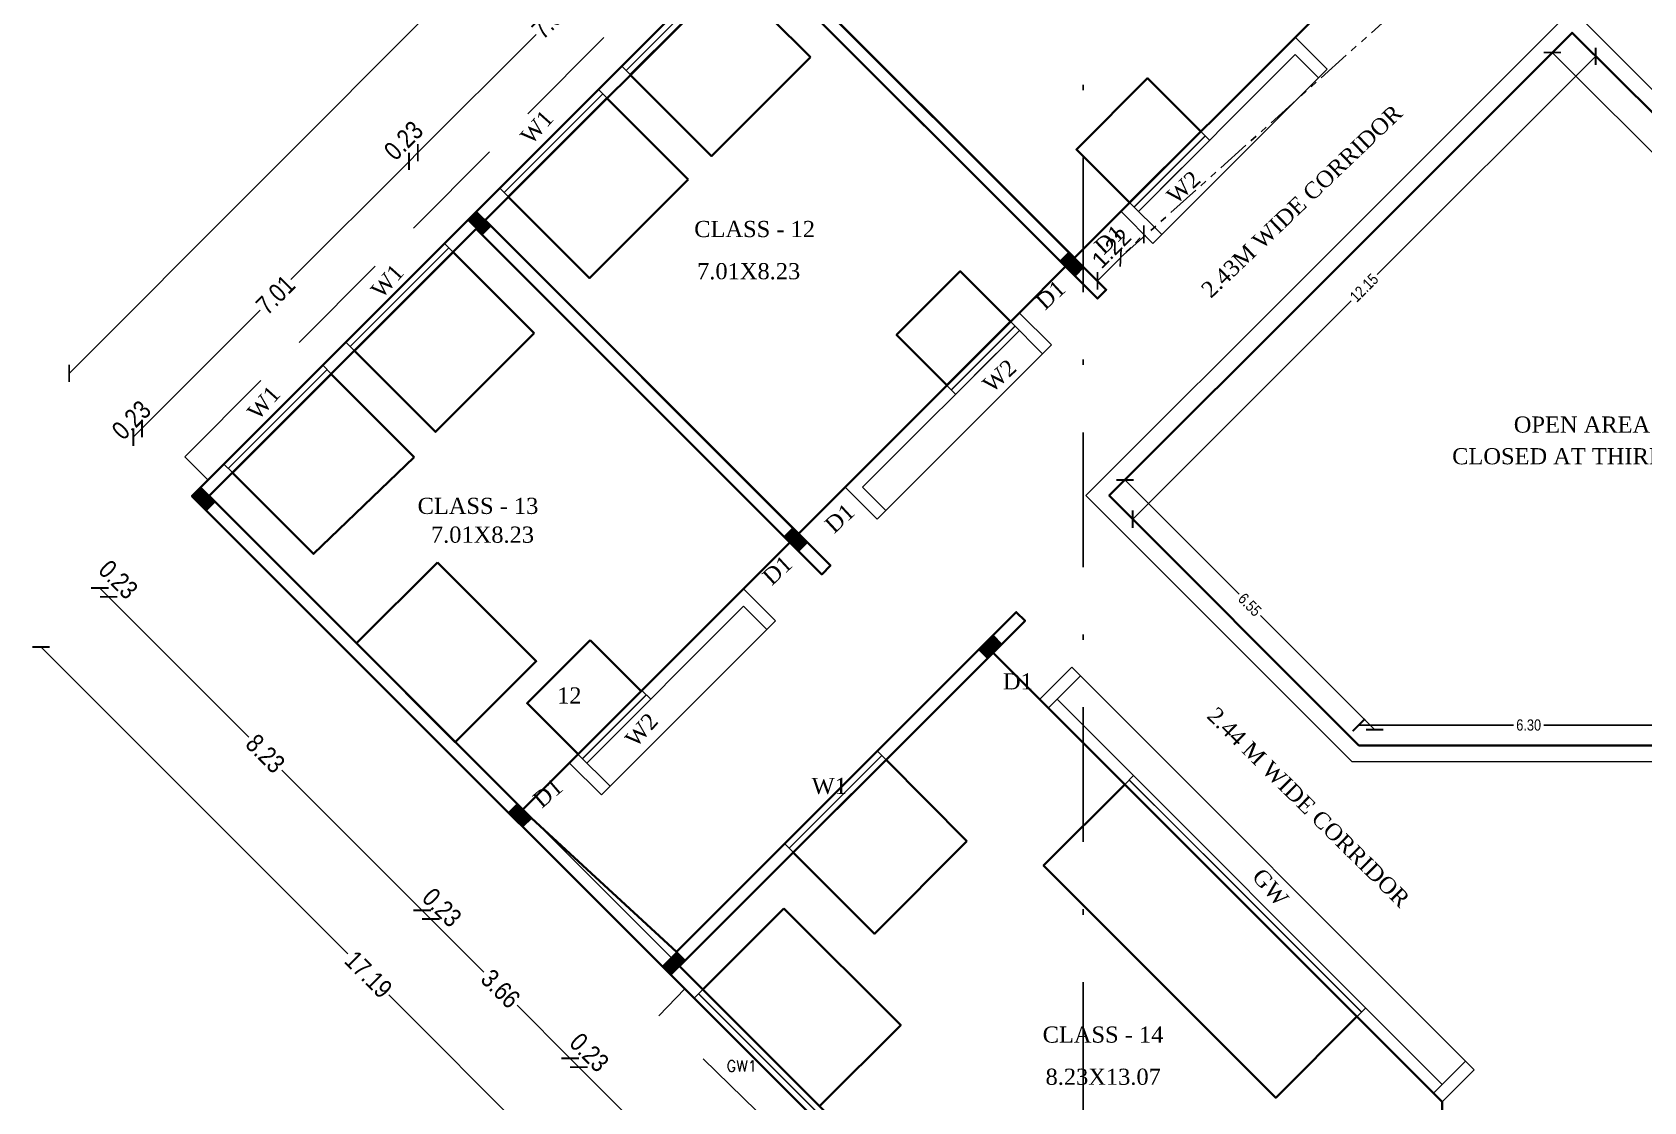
# Model space of a CAD drawing. Header units: metres. Extents: x 43 to 977, y 102 to 459.
# Drawn here: x 766.71 to 796.61, y 223.81 to 243.66 of the extents above; entities that cross this region are included whole.
import ezdxf

# ---------------------------------------------------------------- set-up
doc = ezdxf.new("R2010")
doc.units = ezdxf.units.M
doc.header["$MEASUREMENT"] = 0
doc.header["$PDMODE"] = 3
for name, pattern in [('DASHDOT', [1, 0.5, -0.25, 0, -0.25]), ('HIDDEN', [0.375, 0.25, -0.125]), ('PHANTOM2', [1.25, 0.625, -0.125, 0.125, -0.125, 0.125, -0.125])]:
    doc.linetypes.add(name, pattern=pattern)
doc.layers.get('0').update_dxf_attribs({"lineweight": 0})
doc.layers.get('Defpoints').update_dxf_attribs({"lineweight": 0})
for name, color, linetype, lineweight in [('BLK_1_FLR_3_ EXIT_WIDTH_ DOOR', 7, 'Continuous', 35), ('BLK_1_FLR_3_BLT_UP_AREA', 4, 'Continuous', 35), ('BLK_1_FLR_3_CARPET_AREA', 10, 'Continuous', 35), ('BLK_1_FLR_3_REGULAR_ROOM_10', 4, 'Continuous', 35), ('BLK_1_FLR_3_REGULAR_ROOM_11', 10, 'Continuous', 35), ('BLK_1_FLR_3_REGULAR_ROOM_12', 4, 'Continuous', 35), ('BLK_1_FLR_3_REGULAR_ROOM_13', 4, 'Continuous', 35), ('BLK_1_FLR_3_ROOM_10_LIGHT_VENTILATION_3', 4, 'Continuous', 35), ('BLK_1_FLR_3_ROOM_11_LIGHT_VENTILATION_1', 7, 'Continuous', 35), ('BLK_1_FLR_3_ROOM_11_LIGHT_VENTILATION_2', 7, 'Continuous', 35), ('BLK_1_FLR_3_ROOM_11_LIGHT_VENTILATION_3', 7, 'Continuous', 35), ('BLK_1_FLR_3_ROOM_12_LIGHT_VENTILATION_1', 7, 'Continuous', 35), ('BLK_1_FLR_3_ROOM_12_LIGHT_VENTILATION_2', 7, 'Continuous', 35), ('BLK_1_FLR_3_ROOM_12_LIGHT_VENTILATION_3', 7, 'Continuous', 35), ('BLK_1_FLR_3_ROOM_13_LIGHT_VENTILATION_1', 7, 'Continuous', 35), ('BLK_1_FLR_3_ROOM_13_LIGHT_VENTILATION_2', 7, 'Continuous', 35), ('BLK_1_FLR_3_ROOM_13_LIGHT_VENTILATION_3', 7, 'Continuous', 35), ('Column', 1, 'Continuous', 0), ('DIST_EXIT', 7, 'Continuous', 35), ('fence', 15, 'Continuous', 0), ('hatch', 7, 'Continuous', 0), ('Layer3', 5, 'Continuous', 0), ('TEXT', 130, 'Continuous', 0), ('WALL', 7, 'Continuous', 0), ('WIN', 13, 'Continuous', 0)]:
    doc.layers.add(name, color=color, linetype=linetype, lineweight=lineweight)
doc.styles.add('ARIAL', font='arial.ttf')
doc.styles.get("Standard").update_dxf_attribs({"font": 'romans.shx'})
doc.styles.add('style2', font='romantic.ttf')
doc.styles.add('visa', font='swissc.ttf')
doc.dimstyles.new('o3', dxfattribs={"dimscale": 0.23, "dimtxt": 0.9, "dimasz": 1, "dimexe": 5, "dimexo": 9, "dimgap": 0.23, "dimtad": 0, "dimzin": 3, "dimdsep": 46, "dimtxsty": 'visa', "dimblk": 'ARCHTICK', "dimcen": 0.09, "dimse1": 1, "dimse2": 1, "dimclrd": 7, "dimclre": 256, "dimclrt": 7, "dimadec": 0, "dimazin": 0, "dimtfac": 0.23, "dimtofl": 0, "dimtmove": 2, "dimatfit": 1, "dimldrblk": 'ARCHTICK', "dimfxl": 0, "dimtolj": 1, "dimtzin": 0, "dimarcsym": 0})
doc.dimstyles.new('OPEN SPACE', dxfattribs={"dimtxt": 0.3, "dimasz": 0.23, "dimexe": 0.1875, "dimexo": 0.0625, "dimgap": 0.09, "dimtad": 3, "dimzin": 0, "dimdsep": 46, "dimtxsty": 'ARIAL', "dimblk": 'OBLIQUE', "dimcen": 0.09, "dimse1": 1, "dimse2": 1, "dimclrd": 6, "dimclre": 6, "dimclrt": 7, "dimadec": 0, "dimazin": 0, "dimtfac": 0.5, "dimtix": 1, "dimtmove": 0, "dimatfit": 3, "dimfxl": 0, "dimtolj": 1, "dimtzin": 0, "dimarcsym": 0})
pattern_1 = [(45, (-4594.79417, 1799.7350705), (-0.0022447263868, 0.0022447263868), [])]
pattern_2 = [(135, (-786.1196104, -5138.3006585), (-0.0022447263868, -0.0022447263868), [])]

# ---------------------------------------------------------------- blocks, each defined once
blk = doc.blocks.new('_ArchTick')
at = {"color": 0, "const_width": 0.15}
blk.add_lwpolyline([(-0.5, -0.5), (0.5, 0.5)], dxfattribs=at)
blk = doc.blocks.new('*D245')
at = {"layer": 'Defpoints', "color": 0, "lineweight": 30}
for p in [(781.446, 243.753), (773.861, 241.425), (776.781, 238.504)]:
    blk.add_point(p, dxfattribs=at)
at = {"layer": 'WALL', "color": 7, "lineweight": -2}
for p, q in [((778.817, 246.381), (776.622, 244.186)), ((773.861, 241.425), (776.055, 243.619))]:
    blk.add_line(p, q, dxfattribs=at)
at = {"layer": 'WALL', "color": 7, "lineweight": -2, "xscale": 0.23, "yscale": 0.23, "zscale": 0.23}
for p, rotation in [((778.817, 246.381), 44.99999999388329), ((773.861, 241.425), 224.9999999938833)]:
    blk.add_blockref('_ArchTick', p, dxfattribs=dict(at, rotation=rotation))
at = {"layer": 'WALL', "color": 7, "insert": (776.339, 243.903), "char_height": 0.345, "attachment_point": 5, "rotation": 45, "style": 'visa'}
blk.add_mtext('\\A1;7.01', dxfattribs=at)
blk = doc.blocks.new('*D246')
at = {"layer": 'Defpoints', "color": 0, "lineweight": 30}
for p in [(773.699, 241.263), (776.781, 238.504), (776.62, 238.343)]:
    blk.add_point(p, dxfattribs=at)
at = {"layer": 'WALL', "color": 7, "lineweight": -2}
blk.add_line((773.861, 241.425), (773.699, 241.263), dxfattribs=at)
at = {"layer": 'WALL', "color": 7, "lineweight": -2, "xscale": 0.23, "yscale": 0.23, "zscale": 0.23}
for p, rotation in [((773.699, 241.263), 224.9999999938833), ((773.861, 241.425), 44.99999999388329)]:
    blk.add_blockref('_ArchTick', p, dxfattribs=dict(at, rotation=rotation))
at = {"layer": 'WALL', "color": 7, "insert": (773.597, 241.649), "char_height": 0.345, "attachment_point": 5, "rotation": 45, "style": 'visa'}
blk.add_mtext('\\A1;0.23', dxfattribs=at)
blk = doc.blocks.new('*D247')
at = {"layer": 'Defpoints', "color": 0, "lineweight": 30}
for p in [(776.62, 238.343), (768.743, 236.307), (771.809, 233.24)]:
    blk.add_point(p, dxfattribs=at)
at = {"layer": 'WALL', "color": 7, "lineweight": -2}
for p, q in [((773.699, 241.263), (771.504, 239.069)), ((768.743, 236.307), (770.937, 238.502))]:
    blk.add_line(p, q, dxfattribs=at)
at = {"layer": 'WALL', "color": 7, "lineweight": -2, "xscale": 0.23, "yscale": 0.23, "zscale": 0.23}
for p, rotation in [((773.699, 241.263), 44.99999999388329), ((768.743, 236.307), 224.9999999938833)]:
    blk.add_blockref('_ArchTick', p, dxfattribs=dict(at, rotation=rotation))
at = {"layer": 'WALL', "color": 7, "insert": (771.221, 238.785), "char_height": 0.345, "attachment_point": 5, "rotation": 45, "style": 'visa'}
blk.add_mtext('\\A1;7.01', dxfattribs=at)
blk = doc.blocks.new('*D248')
at = {"layer": 'Defpoints', "color": 0, "lineweight": 30}
for p in [(768.581, 236.145), (771.572, 233.155), (771.809, 233.24)]:
    blk.add_point(p, dxfattribs=at)
at = {"layer": 'WALL', "color": 7, "lineweight": -2}
blk.add_line((768.743, 236.307), (768.581, 236.145), dxfattribs=at)
at = {"layer": 'WALL', "color": 7, "lineweight": -2, "xscale": 0.23, "yscale": 0.23, "zscale": 0.23}
for p, rotation in [((768.581, 236.145), 224.9999999938833), ((768.743, 236.307), 44.99999999388329)]:
    blk.add_blockref('_ArchTick', p, dxfattribs=dict(at, rotation=rotation))
at = {"layer": 'WALL', "color": 7, "insert": (768.546, 236.462), "char_height": 0.345, "attachment_point": 5, "rotation": 45, "style": 'visa'}
blk.add_mtext('\\A1;0.23', dxfattribs=at)
blk = doc.blocks.new('*D249')
at = {"layer": 'Defpoints', "color": 0, "lineweight": 30}
for p in [(796.685, 259.288), (767.391, 237.329), (771.083, 233.644)]:
    blk.add_point(p, dxfattribs=at)
at = {"layer": 'WALL', "color": 7, "lineweight": -2}
for p, q in [((792.993, 262.974), (780.579, 250.539)), ((767.391, 237.329), (779.805, 249.764))]:
    blk.add_line(p, q, dxfattribs=at)
at = {"layer": 'WALL', "color": 7, "lineweight": -2, "xscale": 0.23, "yscale": 0.23, "zscale": 0.23}
for p, rotation in [((792.993, 262.974), 45.04675149173291), ((767.391, 237.329), 225.0467514917329)]:
    blk.add_blockref('_ArchTick', p, dxfattribs=dict(at, rotation=rotation))
at = {"layer": 'WALL', "color": 7, "insert": (780.192, 250.152), "char_height": 0.345, "attachment_point": 5, "rotation": 45.0468, "style": 'visa'}
blk.add_mtext('\\A1;36.24', dxfattribs=at)
blk = doc.blocks.new('*D81')
at = {"layer": 'Defpoints', "color": 0, "lineweight": 30}
for p in [(795.295, 260.677), (823.523, 237.656), (820.922, 235.054)]:
    blk.add_point(p, dxfattribs=at)
at = {"layer": 'WALL', "color": 7, "lineweight": -2}
for p, q in [((797.896, 263.279), (810.323, 250.855)), ((823.523, 237.656), (811.097, 250.081))]:
    blk.add_line(p, q, dxfattribs=at)
at = {"layer": 'WALL', "color": 7, "lineweight": -2, "xscale": 0.23, "yscale": 0.23, "zscale": 0.23}
for p, rotation in [((797.896, 263.279), 135.004635779225), ((823.523, 237.656), 315.004635779225)]:
    blk.add_blockref('_ArchTick', p, dxfattribs=dict(at, rotation=rotation))
at = {"layer": 'WALL', "color": 7, "insert": (810.71, 250.468), "char_height": 0.345, "attachment_point": 5, "rotation": 315.0046, "style": 'visa'}
blk.add_mtext('\\A1;36.24', dxfattribs=at)
blk = doc.blocks.new('*D97')
at = {"layer": 'Defpoints', "color": 0, "lineweight": 30}
for p in [(769.968, 235.351), (770.13, 235.189), (768.124, 233.183)]:
    blk.add_point(p, dxfattribs=at)
at = {"layer": 'WALL', "color": 7, "lineweight": -2}
blk.add_line((767.962, 233.345), (768.124, 233.183), dxfattribs=at)
at = {"layer": 'WALL', "color": 7, "lineweight": -2, "xscale": 0.23, "yscale": 0.23, "zscale": 0.23}
for p, rotation in [((767.962, 233.345), 135.0000000022318), ((768.124, 233.183), 315.0000000022318)]:
    blk.add_blockref('_ArchTick', p, dxfattribs=dict(at, rotation=rotation))
at = {"layer": 'WALL', "color": 7, "insert": (768.303, 233.503), "char_height": 0.345, "attachment_point": 5, "rotation": 315, "style": 'visa'}
blk.add_mtext('\\A1;0.23', dxfattribs=at)
blk = doc.blocks.new('*D98')
at = {"layer": 'Defpoints', "color": 0, "lineweight": 30}
for p in [(770.13, 235.189), (776.837, 230.26), (773.942, 227.365)]:
    blk.add_point(p, dxfattribs=at)
at = {"layer": 'WALL', "color": 7, "lineweight": -2}
for p, q in [((768.124, 233.183), (770.728, 230.579)), ((773.942, 227.365), (771.338, 229.969))]:
    blk.add_line(p, q, dxfattribs=at)
at = {"layer": 'WALL', "color": 7, "lineweight": -2, "xscale": 0.23, "yscale": 0.23, "zscale": 0.23}
for p, rotation in [((768.124, 233.183), 135.0000000025056), ((773.942, 227.365), 315.0000000025056)]:
    blk.add_blockref('_ArchTick', p, dxfattribs=dict(at, rotation=rotation))
at = {"layer": 'WALL', "color": 7, "insert": (771.033, 230.274), "char_height": 0.345, "attachment_point": 5, "rotation": 315, "style": 'visa'}
blk.add_mtext('\\A1;8.23', dxfattribs=at)
blk = doc.blocks.new('*D99')
at = {"layer": 'Defpoints', "color": 0, "lineweight": 30}
for p in [(776.837, 230.26), (776.999, 230.098), (774.104, 227.203)]:
    blk.add_point(p, dxfattribs=at)
at = {"layer": 'WALL', "color": 7, "lineweight": -2}
blk.add_line((773.942, 227.365), (774.104, 227.203), dxfattribs=at)
at = {"layer": 'WALL', "color": 7, "lineweight": -2, "xscale": 0.23, "yscale": 0.23, "zscale": 0.23}
for p, rotation in [((773.942, 227.365), 135.0000000025056), ((774.104, 227.203), 315.0000000025056)]:
    blk.add_blockref('_ArchTick', p, dxfattribs=dict(at, rotation=rotation))
at = {"layer": 'WALL', "color": 7, "insert": (774.309, 227.418), "char_height": 0.345, "attachment_point": 5, "rotation": 315, "style": 'visa'}
blk.add_mtext('\\A1;0.23', dxfattribs=at)
blk = doc.blocks.new('*D100')
at = {"layer": 'Defpoints', "color": 0, "lineweight": 30}
for p in [(776.999, 230.098), (779.585, 227.512), (776.69, 224.617)]:
    blk.add_point(p, dxfattribs=at)
at = {"layer": 'WALL', "color": 7, "lineweight": -2}
for p, q in [((774.104, 227.203), (775.089, 226.218)), ((776.69, 224.617), (775.704, 225.603))]:
    blk.add_line(p, q, dxfattribs=at)
at = {"layer": 'WALL', "color": 7, "lineweight": -2, "xscale": 0.23, "yscale": 0.23, "zscale": 0.23}
for p, rotation in [((774.104, 227.203), 135.0000000025056), ((776.69, 224.617), 315.0000000025056)]:
    blk.add_blockref('_ArchTick', p, dxfattribs=dict(at, rotation=rotation))
at = {"layer": 'WALL', "color": 7, "insert": (775.397, 225.91), "char_height": 0.345, "attachment_point": 5, "rotation": 315, "style": 'visa'}
blk.add_mtext('\\A1;3.66', dxfattribs=at)
blk = doc.blocks.new('*D101')
at = {"layer": 'Defpoints', "color": 0, "lineweight": 30}
for p in [(779.585, 227.512), (779.746, 227.351), (776.851, 224.456)]:
    blk.add_point(p, dxfattribs=at)
at = {"layer": 'WALL', "color": 7, "lineweight": -2}
blk.add_line((776.69, 224.617), (776.851, 224.456), dxfattribs=at)
at = {"layer": 'WALL', "color": 7, "lineweight": -2, "xscale": 0.23, "yscale": 0.23, "zscale": 0.23}
for p, rotation in [((776.69, 224.617), 135.0000000025056), ((776.851, 224.456), 315.0000000025056)]:
    blk.add_blockref('_ArchTick', p, dxfattribs=dict(at, rotation=rotation))
at = {"layer": 'WALL', "color": 7, "insert": (777.044, 224.728), "char_height": 0.345, "attachment_point": 5, "rotation": 315, "style": 'visa'}
blk.add_mtext('\\A1;0.23', dxfattribs=at)
blk = doc.blocks.new('*D102')
at = {"layer": 'Defpoints', "color": 0, "lineweight": 30}
for p in [(779.746, 227.351), (781.826, 222.902), (780.115, 221.192)]:
    blk.add_point(p, dxfattribs=at)
at = {"layer": 'WALL', "color": 7, "lineweight": -2}
for p, q in [((776.851, 224.456), (778.176, 223.131)), ((780.115, 221.192), (778.791, 222.516))]:
    blk.add_line(p, q, dxfattribs=at)
at = {"layer": 'WALL', "color": 7, "lineweight": -2, "xscale": 0.23, "yscale": 0.23, "zscale": 0.23}
for p, rotation in [((776.851, 224.456), 135.0000000025056), ((780.115, 221.192), 315.0000000025056)]:
    blk.add_blockref('_ArchTick', p, dxfattribs=dict(at, rotation=rotation))
at = {"layer": 'WALL', "color": 7, "insert": (778.483, 222.824), "char_height": 0.345, "attachment_point": 5, "rotation": 315, "style": 'visa'}
blk.add_mtext('\\A1;4.62', dxfattribs=at)
blk = doc.blocks.new('*D103')
at = {"layer": 'Defpoints', "color": 0, "lineweight": 30}
for p in [(769.672, 235.054), (766.869, 232.252), (781.825, 222.901)]:
    blk.add_point(p, dxfattribs=at)
at = {"layer": 'WALL', "color": 7, "lineweight": -2}
for p, q in [((766.869, 232.252), (772.564, 226.556)), ((779.022, 220.099), (773.327, 225.794))]:
    blk.add_line(p, q, dxfattribs=at)
at = {"layer": 'WALL', "color": 7, "lineweight": -2, "xscale": 0.23, "yscale": 0.23, "zscale": 0.23}
for p, rotation in [((766.869, 232.252), 134.9999999999873), ((779.022, 220.099), 314.9999999999873)]:
    blk.add_blockref('_ArchTick', p, dxfattribs=dict(at, rotation=rotation))
at = {"layer": 'WALL', "color": 7, "insert": (772.946, 226.175), "char_height": 0.345, "attachment_point": 5, "rotation": 315, "style": 'visa'}
blk.add_mtext('\\A1;17.19', dxfattribs=at)
blk = doc.blocks.new('*D520')
at = {"layer": 'Defpoints', "color": 0, "lineweight": 30, "ltscale": 20}
for p in [(795.281, 243.649), (794.914, 243.283), (803.065, 235.865)]:
    blk.add_point(p, dxfattribs=at)
at = {"layer": 'WALL', "color": 7, "lineweight": -2, "ltscale": 20}
for p, q in [((794.914, 243.283), (798.576, 239.621)), ((802.698, 235.499), (799.037, 239.16))]:
    blk.add_line(p, q, dxfattribs=at)
at = {"layer": 'WALL', "color": 7, "lineweight": -2, "ltscale": 20, "xscale": 0.23, "yscale": 0.23, "zscale": 0.23}
for p, rotation in [((794.914, 243.283), 135.0000000000463), ((802.698, 235.499), 315.0000000000463)]:
    blk.add_blockref('_ArchTick', p, dxfattribs=dict(at, rotation=rotation))
at = {"layer": 'WALL', "color": 7, "ltscale": 20, "insert": (798.806, 239.391), "char_height": 0.207, "attachment_point": 5, "rotation": 315, "style": 'visa'}
blk.add_mtext('\\A1;11.01', dxfattribs=at)
blk = doc.blocks.new('*D521')
at = {"layer": 'Defpoints', "color": 0, "lineweight": 30, "ltscale": 20}
for p in [(795.281, 243.649), (786.692, 235.06), (787.129, 234.623)]:
    blk.add_point(p, dxfattribs=at)
at = {"layer": 'WALL', "color": 7, "lineweight": -2, "ltscale": 20}
for p, q in [((795.718, 243.212), (791.666, 239.161)), ((787.129, 234.623), (791.18, 238.674))]:
    blk.add_line(p, q, dxfattribs=at)
at = {"layer": 'WALL', "color": 7, "lineweight": -2, "ltscale": 20, "xscale": 0.23, "yscale": 0.23, "zscale": 0.23}
for p, rotation in [((795.718, 243.212), 45.00000000001798), ((787.129, 234.623), 225.000000000018)]:
    blk.add_blockref('_ArchTick', p, dxfattribs=dict(at, rotation=rotation))
at = {"layer": 'WALL', "color": 7, "ltscale": 20, "insert": (791.423, 238.918), "char_height": 0.207, "attachment_point": 5, "rotation": 45, "style": 'visa'}
blk.add_mtext('\\A1;12.15', dxfattribs=at)
blk = doc.blocks.new('*D523')
at = {"layer": 'Defpoints', "color": 0, "lineweight": 30, "ltscale": 20}
for p in [(786.692, 235.06), (791.617, 230.719), (791.325, 230.427)]:
    blk.add_point(p, dxfattribs=at)
at = {"layer": 'WALL', "color": 7, "lineweight": -2, "ltscale": 20}
for p, q in [((786.984, 235.352), (789.103, 233.233)), ((791.617, 230.719), (789.498, 232.838))]:
    blk.add_line(p, q, dxfattribs=at)
at = {"layer": 'WALL', "color": 7, "lineweight": -2, "ltscale": 20, "xscale": 0.23, "yscale": 0.23, "zscale": 0.23}
for p, rotation in [((786.984, 235.352), 135.0000000000111), ((791.617, 230.719), 315.000000000011)]:
    blk.add_blockref('_ArchTick', p, dxfattribs=dict(at, rotation=rotation))
at = {"layer": 'WALL', "color": 7, "ltscale": 20, "insert": (789.301, 233.036), "char_height": 0.207, "attachment_point": 5, "rotation": 315, "style": 'visa'}
blk.add_mtext('\\A1;6.55', dxfattribs=at)
blk = doc.blocks.new('*D524')
at = {"layer": 'Defpoints', "color": 0, "lineweight": 30, "ltscale": 20}
for p in [(797.627, 230.803), (791.325, 230.427), (797.627, 230.427)]:
    blk.add_point(p, dxfattribs=at)
at = {"layer": 'WALL', "color": 7, "lineweight": -2, "ltscale": 20}
for p, q in [((791.325, 230.803), (794.195, 230.803)), ((797.627, 230.803), (794.756, 230.803))]:
    blk.add_line(p, q, dxfattribs=at)
at = {"layer": 'WALL', "color": 7, "lineweight": -2, "ltscale": 20, "xscale": 0.23, "yscale": 0.23, "zscale": 0.23, "rotation": 180}
blk.add_blockref('_ArchTick', (791.325, 230.803), dxfattribs=at)
at = {"layer": 'WALL', "color": 7, "lineweight": -2, "ltscale": 20, "xscale": 0.23, "yscale": 0.23, "zscale": 0.23}
blk.add_blockref('_ArchTick', (797.627, 230.803), dxfattribs=at)
at = {"layer": 'WALL', "color": 7, "ltscale": 20, "insert": (794.476, 230.803), "char_height": 0.207, "attachment_point": 5, "style": 'visa'}
blk.add_mtext('\\A1;6.30', dxfattribs=at)
blk = doc.blocks.new('_Oblique')
at = {"color": 0, "linetype": 'ByBlock', "lineweight": -2}
blk.add_line((-0.5, -0.5), (0.5, 0.5), dxfattribs=at)
blk = doc.blocks.new('*D860')
at = {"layer": 'Defpoints', "color": 0, "lineweight": 30}
for p in [(798.492, 249.865), (798.492, 249.865), (786.903, 239.477)]:
    blk.add_point(p, dxfattribs=at)
at = {"layer": 'DIST_EXIT', "color": 7, "linetype": 'PHANTOM2', "lineweight": -2}
blk.add_line((786.903, 239.477), (798.492, 249.865), dxfattribs=at)
at = {"layer": 'DIST_EXIT', "color": 7, "lineweight": -2, "xscale": 0.23, "yscale": 0.23, "zscale": 0.23}
for p, rotation in [((798.492, 249.865), 41.87082986993954), ((786.903, 239.477), 221.8708298699395)]:
    blk.add_blockref('_Oblique', p, dxfattribs=dict(at, rotation=rotation))
at = {"layer": 'DIST_EXIT', "color": 7, "lineweight": 35, "insert": (792.535, 244.852), "char_height": 0.3, "attachment_point": 5, "rotation": 41.8708, "style": 'ARIAL'}
blk.add_mtext('\\A1;15.56', dxfattribs=at)
blk = doc.blocks.new('*D861')
at = {"layer": 'BLK_1_FLR_3_ EXIT_WIDTH_ DOOR', "color": 2, "linetype": 'PHANTOM2', "lineweight": -2}
blk.add_line((786.472, 239.046), (787.334, 239.908), dxfattribs=at)
at = {"layer": 'Defpoints', "color": 0, "lineweight": 30}
for p in [(787.068, 240.174), (787.334, 239.908), (786.206, 239.312)]:
    blk.add_point(p, dxfattribs=at)
at = {"layer": 'BLK_1_FLR_3_ EXIT_WIDTH_ DOOR', "color": 2, "lineweight": -2, "xscale": 0.23, "yscale": 0.23, "zscale": 0.23}
for p, rotation in [((787.334, 239.908), 45.00000000007555), ((786.472, 239.046), 225.0000000000755)]:
    blk.add_blockref('_Oblique', p, dxfattribs=dict(at, rotation=rotation))
at = {"layer": 'BLK_1_FLR_3_ EXIT_WIDTH_ DOOR', "color": 2, "lineweight": 35, "insert": (786.732, 239.647), "char_height": 0.3, "attachment_point": 5, "rotation": 45, "style": 'ARIAL'}
blk.add_mtext('\\A1;1.22', dxfattribs=at)

msp = doc.modelspace()

# ---------------------------------------------------------------- hatches: boundary and pattern name
at = {"layer": 'hatch'}
h = msp.add_hatch(dxfattribs=at)
h.set_pattern_fill('ANSI31', color=256, scale=0.025396, style=0)
h.set_pattern_definition([(45, (-4595.548398, 1810.725251), (-0.0022447263868, 0.0022447263868), [])])
h.paths.add_polyline_path([(774.95145, 240.33408), (774.78983, 240.17246), (775.0592, 239.90309), (775.22082, 240.06472)])
h = msp.add_hatch(dxfattribs=at)
h.set_pattern_fill('ANSI31', color=256, scale=0.025396, style=0)
h.set_pattern_definition([(45, (-4584.5582177, 1809.9710228), (-0.0022447263868, 0.0022447263868), [])])
h.paths.add_polyline_path([(785.94163, 239.57985), (785.78001, 239.41823), (786.04938, 239.14887), (786.211, 239.31049)])
h = msp.add_hatch(dxfattribs=at)
h.set_pattern_fill('ANSI31', color=256, scale=0.025396, style=0)
h.set_pattern_definition([(45, (-4584.5450008, 1809.957806), (-0.0022447263868, 0.0022447263868), [])])
h.paths.add_polyline_path([(785.95485, 239.56664), (785.79323, 239.40502), (786.0626, 239.13565), (786.22422, 239.29727)])
h = msp.add_hatch(dxfattribs=at)
h.set_pattern_fill('ANSI31', color=256, scale=0.025396, style=0)
h.set_pattern_definition([(45, (-4600.6663743, 1805.6072747), (-0.0022447263868, 0.0022447263868), [])])
h.paths.add_polyline_path([(769.83348, 235.21611), (769.67186, 235.05449), (769.94122, 234.78512), (770.10285, 234.94674)])
h = msp.add_hatch(dxfattribs=at)
h.set_pattern_fill('ANSI31', color=256, scale=0.025396, style=0)
h.set_pattern_definition([(45, (-4589.676194, 1804.8530467), (-0.0022447263868, 0.0022447263868), [])])
h.paths.add_polyline_path([(780.82366, 234.46188), (780.66204, 234.30026), (780.93141, 234.03089), (781.09303, 234.19251)])
h = msp.add_hatch(dxfattribs=at)
h.set_pattern_fill('ANSI31', color=256, scale=0.025396, angle=90, style=0)
h.set_pattern_definition(pattern_2)
h.paths.add_polyline_path([(784.27156, 232.19919), (784.43318, 232.03757), (784.70255, 232.30694), (784.54093, 232.46856)])
h = msp.add_hatch(dxfattribs=at)
h.set_pattern_fill('ANSI31', color=256, scale=0.025396, angle=90, style=0)
h.set_pattern_definition(pattern_2)
h.paths.add_polyline_path([(784.27156, 232.19919), (784.43318, 232.03757), (784.70255, 232.30694), (784.54093, 232.46856)])
h = msp.add_hatch(dxfattribs=at)
h.set_pattern_fill('ANSI31', color=256, scale=0.025396, angle=90, style=0)
h.set_pattern_definition(pattern_2)
h.paths.add_polyline_path([(784.27156, 232.19919), (784.43318, 232.03757), (784.70255, 232.30694), (784.54093, 232.46856)])
h = msp.add_hatch(dxfattribs=at)
h.set_pattern_fill('ANSI31', color=256, scale=0.025396, style=0)
h.set_pattern_definition(pattern_1)
h.paths.add_polyline_path([(775.70568, 229.3439), (775.54406, 229.18228), (775.81343, 228.91291), (775.97505, 229.07453)])
h = msp.add_hatch(dxfattribs=at)
h.set_pattern_fill('ANSI31', color=256, scale=0.025396, style=0)
h.set_pattern_definition(pattern_1)
h.paths.add_polyline_path([(775.70568, 229.3439), (775.54406, 229.18228), (775.81343, 228.91291), (775.97505, 229.07453)])
h = msp.add_hatch(dxfattribs=at)
h.set_pattern_fill('ANSI31', color=256, scale=0.025396, angle=90, style=0)
h.set_pattern_definition([(135, (-791.9918147, -5144.1728627), (-0.0022447263868, -0.0022447263868), [])])
h.paths.add_polyline_path([(778.39935, 226.32699), (778.56097, 226.16537), (778.83034, 226.43474), (778.66872, 226.59636)])

# ---------------------------------------------------------------- linework, layer by layer
at = {"layer": 'BLK_1_FLR_3_BLT_UP_AREA', "color": 26, "lineweight": 35}
msp.add_lwpolyline([(781.82766, 222.89448), (769.66978, 235.05241), (795.29486, 260.67749), (820.91994, 235.05241)], dxfattribs=at)
at = {"layer": 'BLK_1_FLR_3_CARPET_AREA', "color": 15, "lineweight": 35, "ltscale": 20}
for points in [[(787.96789, 217.07769), (778.71843, 226.32699), (785.12937, 232.73793), (784.96775, 232.89955), (778.66456, 226.59636), (775.97088, 229.07453), (769.99093, 235.05449), (774.94729, 240.01084), (781.35823, 233.5999), (781.51985, 233.76152), (775.10891, 240.17246), (780.06527, 245.12882), (786.4762, 238.71788), (786.63782, 238.8795), (780.22689, 245.29044), (785.18324, 250.24679), (791.59418, 243.83586), (791.7558, 243.99748), (785.34486, 250.40841), (790.31881, 255.38237), (796.71216, 248.95383)], [(799.28317, 239.67662), (795.28082, 243.64895), (790.66051, 239.02865), (786.6917, 235.05983), (791.32468, 230.42685), (797.6267, 230.42685)]]:
    msp.add_lwpolyline(points, dxfattribs=at)
at = {"layer": 'BLK_1_FLR_3_REGULAR_ROOM_10', "color": 3, "lineweight": 35, "ltscale": 20}
msp.add_lwpolyline([(785.18324, 250.24679), (780.22998, 245.29353), (780.33523, 245.18828), (786.04551, 239.4724), (791.00157, 244.42846)], close=True, dxfattribs=at)
at = {"layer": 'BLK_1_FLR_3_REGULAR_ROOM_11', "color": 3, "lineweight": 35, "ltscale": 20}
msp.add_lwpolyline([(785.8836, 239.31049), (780.06527, 245.12882), (775.10891, 240.17246), (780.92724, 234.35413), (785.02162, 238.44851)], close=True, dxfattribs=at)
at = {"layer": 'BLK_1_FLR_3_REGULAR_ROOM_12', "color": 3, "lineweight": 35, "ltscale": 20}
msp.add_lwpolyline([(774.94729, 240.01084), (769.99093, 235.05449), (775.80926, 229.23616), (780.76562, 234.19251)], close=True, dxfattribs=at)
at = {"layer": 'BLK_1_FLR_3_REGULAR_ROOM_13', "color": 3, "lineweight": 35, "ltscale": 20}
msp.add_lwpolyline([(784.53676, 232.14532), (778.71843, 226.32699), (787.96789, 217.07769), (792.61049, 221.81108), (792.60827, 221.81331), (792.83837, 222.04341), (792.87763, 222.08344), (792.8693, 223.81278)], close=True, dxfattribs=at)
at = {"layer": 'BLK_1_FLR_3_ROOM_10_LIGHT_VENTILATION_3', "color": 3, "lineweight": 35, "ltscale": 20}
msp.add_lwpolyline([(788.39288, 241.8156), (787.40286, 242.80561), (786.08338, 241.48613), (787.07131, 240.4982)], close=True, dxfattribs=at)
at = {"layer": 'BLK_1_FLR_3_ROOM_11_LIGHT_VENTILATION_1', "color": 3, "lineweight": 35, "ltscale": 20}
msp.add_lwpolyline([(781.14689, 243.19817), (779.63737, 244.70092), (777.80258, 242.86613), (779.30871, 241.36)], close=True, dxfattribs=at)
at = {"layer": 'BLK_1_FLR_3_ROOM_11_LIGHT_VENTILATION_2', "color": 3, "lineweight": 35, "ltscale": 20}
msp.add_lwpolyline([(778.87773, 240.92901), (777.37159, 242.43515), (775.5399, 240.60345), (777.04603, 239.09731)], close=True, dxfattribs=at)
at = {"layer": 'BLK_1_FLR_3_ROOM_11_LIGHT_VENTILATION_3', "color": 3, "lineweight": 35, "ltscale": 20}
msp.add_lwpolyline([(784.8625, 238.28939), (783.92774, 239.22415), (782.74677, 238.04319), (783.68154, 237.10843)], close=True, dxfattribs=at)
at = {"layer": 'BLK_1_FLR_3_ROOM_12_LIGHT_VENTILATION_1', "color": 3, "lineweight": 35, "ltscale": 20}
msp.add_lwpolyline([(776.02244, 238.07372), (774.5163, 239.57985), (772.68461, 237.74816), (774.19074, 236.24202)], close=True, dxfattribs=at)
at = {"layer": 'BLK_1_FLR_3_ROOM_12_LIGHT_VENTILATION_2', "color": 3, "lineweight": 35, "ltscale": 20}
msp.add_lwpolyline([(773.79446, 235.77633), (772.25362, 237.31717), (770.42192, 235.48547), (771.92806, 233.97934)], close=True, dxfattribs=at)
at = {"layer": 'BLK_1_FLR_3_ROOM_12_LIGHT_VENTILATION_3', "color": 3, "lineweight": 35, "ltscale": 20}
for points in [[(774.22825, 233.82097), (772.72515, 232.32027), (774.55685, 230.48857), (776.05848, 231.98781)], [(777.06153, 232.3802), (775.88946, 231.20814), (776.83536, 230.26225), (778.00742, 231.43431)]]:
    msp.add_lwpolyline(points, close=True, dxfattribs=at)
at = {"layer": 'BLK_1_FLR_3_ROOM_13_LIGHT_VENTILATION_1', "color": 3, "lineweight": 35, "ltscale": 20}
msp.add_lwpolyline([(784.0528, 228.6491), (782.55137, 230.15993), (780.82742, 228.43598), (782.33356, 226.92985)], close=True, dxfattribs=at)
at = {"layer": 'BLK_1_FLR_3_ROOM_13_LIGHT_VENTILATION_2', "color": 3, "lineweight": 35, "ltscale": 20}
msp.add_lwpolyline([(780.65558, 227.40216), (779.14942, 225.89601), (781.31609, 223.72938), (782.82223, 225.23551)], close=True, dxfattribs=at)
at = {"layer": 'BLK_1_FLR_3_ROOM_13_LIGHT_VENTILATION_3', "color": 3, "lineweight": 35, "ltscale": 20}
msp.add_lwpolyline([(786.97908, 229.703), (785.47294, 228.19686), (789.78282, 223.88699), (791.28896, 225.39312)], close=True, dxfattribs=at)
at = {"layer": 'Column'}
for points in [[(775.22082, 240.06472), (774.95145, 240.33408), (774.78983, 240.17246), (775.0592, 239.90309), (775.22082, 240.06472)], [(786.211, 239.31049), (785.94163, 239.57985), (785.78001, 239.41823), (786.04938, 239.14887), (786.211, 239.31049)], [(786.22422, 239.29727), (785.95485, 239.56664), (785.79323, 239.40502), (786.0626, 239.13565), (786.22422, 239.29727)], [(770.10285, 234.94674), (769.83348, 235.21611), (769.67186, 235.05449), (769.94122, 234.78512), (770.10285, 234.94674)], [(781.09303, 234.19251), (780.82366, 234.46188), (780.66204, 234.30026), (780.93141, 234.03089), (781.09303, 234.19251)], [(784.54093, 232.46856), (784.27156, 232.19919), (784.43318, 232.03757), (784.70255, 232.30694), (784.54093, 232.46856)], [(784.54093, 232.46856), (784.27156, 232.19919), (784.43318, 232.03757), (784.70255, 232.30694), (784.54093, 232.46856)], [(784.54093, 232.46856), (784.27156, 232.19919), (784.43318, 232.03757), (784.70255, 232.30694), (784.54093, 232.46856)], [(775.97505, 229.07453), (775.70568, 229.3439), (775.54406, 229.18228), (775.81343, 228.91291), (775.97505, 229.07453)], [(775.97505, 229.07453), (775.70568, 229.3439), (775.54406, 229.18228), (775.81343, 228.91291), (775.97505, 229.07453)], [(778.66872, 226.59636), (778.39935, 226.32699), (778.56097, 226.16537), (778.83034, 226.43474), (778.66872, 226.59636)]]:
    msp.add_lwpolyline(points, dxfattribs=at)
at = {"layer": 'fence', "linetype": 'HIDDEN', "ltscale": 8}
msp.add_line((769.53717, 235.78178), (795.29693, 261.54154), dxfattribs=at)
at = {"layer": 'fence', "linetype": 'HIDDEN', "ltscale": 10}
msp.add_line((780.94673, 222.86577), (778.33186, 225.40899), dxfattribs=at)
at = {"layer": 'Layer3', "linetype": 'DASHDOT', "lineweight": -3, "ltscale": 5}
msp.add_line((786.20978, 136.83455), (786.20978, 260.9436), dxfattribs=at)
at = {"layer": 'WALL'}
for p, q in [((780.23105, 245.29044), (786.04938, 239.47211)), ((795.28082, 244.07994), (790.44502, 239.24414)), ((803.4958, 235.86496), (795.28082, 244.07994)), ((790.73637, 242.97388), (790.14376, 243.56649)), ((795.28082, 243.64895), (790.66051, 239.02865)), ((803.06481, 235.86496), (795.28082, 243.64895)), ((787.2346, 240.33408), (790.14376, 243.24325)), ((790.57475, 242.81226), (790.14376, 243.24325)), ((777.21414, 242.59677), (777.64513, 243.02775)), ((777.80675, 242.86613), (777.64513, 243.02775)), ((787.50396, 239.74147), (790.73637, 242.97388)), ((777.37576, 242.43515), (777.21414, 242.59677)), ((788.5545, 241.65398), (788.39288, 241.8156)), ((774.35885, 239.74147), (775.38244, 240.76507)), ((775.54406, 240.60345), (775.38244, 240.76507)), ((787.07298, 240.4957), (787.66558, 239.90309)), ((786.91136, 240.33408), (787.50396, 239.74147)), ((774.52047, 239.57985), (774.95145, 240.01084)), ((781.36239, 233.5999), (774.95145, 240.01084)), ((774.52047, 239.57985), (774.35885, 239.74147)), ((786.211, 239.31049), (786.04938, 239.47211)), ((786.64199, 238.8795), (786.211, 239.31049)), ((786.64199, 238.8795), (786.211, 239.31049)), ((790.44502, 239.24414), (786.26071, 235.05983)), ((786.48037, 238.71788), (786.04938, 239.14887)), ((786.48037, 238.71788), (786.04938, 239.14887)), ((790.66051, 239.02865), (786.6917, 235.05983)), ((786.48037, 238.71788), (786.64199, 238.8795)), ((786.48037, 238.71788), (786.64199, 238.8795)), ((781.79338, 235.21611), (785.02579, 238.44851)), ((782.11662, 235.21611), (785.02579, 238.12527)), ((772.09616, 237.47879), (772.52715, 237.90978)), ((772.25778, 237.31717), (772.68877, 237.74816)), ((772.68877, 237.74816), (772.52715, 237.90978)), ((782.54761, 234.78512), (785.61839, 237.8559)), ((772.25778, 237.31717), (772.09616, 237.47879)), ((769.67186, 235.05449), (770.26447, 235.64709)), ((769.9951, 235.05449), (770.42609, 235.48547)), ((770.42609, 235.48547), (770.26447, 235.64709)), ((778.56097, 226.48861), (769.83348, 235.21611)), ((782.38599, 234.6235), (781.79338, 235.21611)), ((782.54761, 234.78512), (782.11662, 235.21611)), ((786.26071, 235.05983), (789.0982, 232.22234)), ((786.6917, 235.05983), (791.32468, 230.42685)), ((775.81343, 228.91291), (769.67186, 235.05449)), ((778.39935, 226.32699), (769.67186, 235.05449)), ((775.81343, 229.23616), (769.9951, 235.05449)), ((782.54761, 234.78512), (782.38599, 234.6235)), ((781.36239, 233.5999), (781.52401, 233.76152)), ((776.6754, 230.09813), (779.90781, 233.33054)), ((780.50042, 232.73793), (779.90781, 233.33054)), ((776.99864, 230.09813), (779.90781, 233.0073)), ((780.3388, 232.57631), (779.90781, 233.0073)), ((784.97191, 232.89955), (778.39935, 226.32699)), ((780.3388, 232.57631), (780.50042, 232.73793)), ((784.97191, 232.89955), (785.13353, 232.73793)), ((784.97191, 232.89955), (785.13353, 232.73793)), ((777.26801, 229.50552), (780.3388, 232.57631)), ((778.72259, 226.32699), (784.70255, 232.30694)), ((784.69606, 232.30046), (784.53444, 232.13884)), ((784.69606, 232.30046), (784.53444, 232.13884)), ((789.0982, 232.22234), (791.19369, 230.12685)), ((785.4029, 231.28335), (785.99551, 231.87595)), ((785.99551, 231.87595), (793.46608, 224.40539)), ((785.72614, 231.28335), (786.15713, 231.71433)), ((778.18313, 231.28261), (778.02151, 231.44424)), ((792.87347, 223.81278), (785.4029, 231.28335)), ((785.56452, 231.12173), (785.72614, 231.28335)), ((792.87347, 224.13602), (785.72614, 231.28335)), ((782.55553, 230.15993), (782.39391, 230.32155)), ((777.26801, 229.50552), (776.6754, 230.09813)), ((777.42963, 229.66714), (776.83702, 230.25975)), ((780.83158, 228.43598), (780.66996, 228.5976)), ((778.99196, 225.73438), (778.39935, 226.32699)), ((779.15358, 225.896), (778.72259, 226.32699)), ((778.99196, 225.73438), (779.15358, 225.896)), ((793.30446, 224.56701), (792.71185, 223.9744)), ((793.46608, 224.40539), (792.87347, 223.81278)), ((781.04399, 223.68353), (780.613, 224.11452)), ((781.04816, 223.67819), (780.61717, 224.10917)), ((781.20978, 223.83981), (780.77879, 224.27079))]:
    msp.add_line(p, q, dxfattribs=at)
at = {"layer": 'WALL', "ltscale": 20}
for p, q in [((769.96816, 235.35079), (769.53717, 235.78178)), ((791.32468, 230.42685), (797.6267, 230.42685)), ((791.19369, 230.12685), (797.75769, 230.12685)), ((778.81776, 225.90858), (778.33186, 225.40899))]:
    msp.add_line(p, q, dxfattribs=at)
at = {"layer": 'WALL', "color": 7}
for points in [[(775.11307, 240.17246), (780.06943, 245.12882)], [(779.63844, 244.69783), (780.06943, 245.12882), (785.88776, 239.31049)], [(786.91136, 240.33408), (790.14376, 243.56649)], [(777.37576, 242.43515), (777.80675, 242.86613)], [(781.52401, 233.76152), (775.11307, 240.17246), (775.54406, 240.60345)], [(785.02579, 238.44851), (785.61839, 237.8559)], [(784.86417, 238.28689), (785.45677, 237.69428)], [(783.68097, 237.1037), (783.84259, 236.94208)], [(784.70255, 232.30694), (785.13353, 232.73793)], [(784.70255, 232.30694), (785.13353, 232.73793)]]:
    msp.add_lwpolyline(points, dxfattribs=at)
at = {"layer": 'WIN', "color": 7}
for p, q in [((777.64513, 243.02775), (779.90781, 245.29044)), ((779.63844, 244.69783), (777.80675, 242.86613)), ((775.38244, 240.76507), (777.21414, 242.59677)), ((777.37576, 242.43515), (775.11307, 240.17246)), ((786.91136, 240.33408), (787.88108, 241.3038)), ((788.0427, 241.14218), (787.2346, 240.33408)), ((772.52715, 237.90978), (774.35885, 239.74147)), ((774.52047, 239.57985), (772.68877, 237.74816)), ((783.54427, 236.96699), (785.02579, 238.44851)), ((785.02579, 238.12527), (784.18726, 237.28675)), ((770.26447, 235.64709), (772.09616, 237.47879)), ((772.25778, 237.31717), (770.42609, 235.48547)), ((776.6754, 230.09813), (778.01292, 231.43565)), ((778.17455, 231.27403), (776.99864, 230.09813)), ((787.14487, 229.86462), (786.98325, 229.703)), ((779.15358, 225.896), (780.77879, 224.27079)), ((781.15444, 223.57308), (778.9878, 225.73973)), ((780.61717, 224.10917), (778.99196, 225.73438)), ((791.45474, 225.55474), (791.29312, 225.39312)), ((781.20561, 223.84515), (783.26181, 221.78896))]:
    msp.add_line(p, q, dxfattribs=at)
at = {"layer": 'WIN', "const_width": 0.0254}
for points in [[(777.72594, 242.94694), (779.55763, 244.77864)], [(775.46325, 240.68426), (777.29495, 242.51596)], [(787.15379, 240.41489), (788.47369, 241.73479)], [(772.60796, 237.82897), (774.43966, 239.66066)], [(783.76178, 237.02289), (784.94498, 238.20608)], [(770.34528, 235.56628), (772.17697, 237.39798)], [(776.91783, 230.17894), (778.10232, 231.36343)], [(782.47472, 230.24074), (780.75077, 228.51679)], [(791.37689, 225.47689), (787.06406, 229.78381)], [(781.23526, 223.65389), (779.06861, 225.82054)], [(780.69798, 224.18998), (779.07277, 225.81519)]]:
    msp.add_lwpolyline(points, dxfattribs=at)

# ---------------------------------------------------------------- texts
at = {"layer": 'TEXT', "color": 4, "style": 'style2'}
for s, rotation, p in [('2.43M WIDE CORRIDOR', 43.685759, (788.57824, 238.70933)), ('W1', 48.198577, (775.96479, 241.55485)), ('W2', 42.857557, (787.93265, 240.44905)), ('D1', 42.857557, (786.59069, 239.51472)), ('W1', 48.198577, (773.1887, 238.69836)), ('D1', 42.857557, (785.50189, 238.48837)), ('W2', 42.857557, (784.51787, 236.95185)), ('W1', 48.198577, (770.896, 236.43979)), ('D1', 42.857557, (781.58811, 234.3434)), ('D1', 42.857557, (780.4312, 233.37882)), ('W2', 48.198577, (777.90651, 230.36891)), ('2.44 M WIDE CORRIDOR', 315.350835, (788.48839, 230.95139)), ('D1', 40.731796, (776.16066, 229.24527)), ('GW', 310.771324, (789.32451, 227.97962))]:
    msp.add_text(s, height=0.3, rotation=rotation, dxfattribs=at).set_placement(p)
for s, p in [('CLASS - 12', (778.99141, 239.85805)), ('7.01X8.23', (779.04474, 239.07546)), ('OPEN AREA', (794.2001, 236.22941)), ('CLOSED AT THIRD FLOOR', (793.0561, 235.6419)), ('CLASS - 13', (773.858, 234.72055)), ('7.01X8.23', (774.10535, 234.1863)), ('12', (776.44639, 231.20194)), ('D1', (784.72118, 231.46378)), ('W1', (781.17012, 229.52343)), ('CLASS - 14', (785.45676, 224.90962)), ('8.23X13.07', (785.51088, 224.12703))]:
    msp.add_text(s, height=0.3, dxfattribs=at).set_placement(p)
at = {"layer": 'WALL'}
msp.add_text('GW1', height=0.203169, dxfattribs=at).set_placement((779.5902, 224.3736))

# ---------------------------------------------------------------- dimensions: what is measured, and where the dimension line sits
at = {"layer": 'BLK_1_FLR_3_ EXIT_WIDTH_ DOOR', "color": 2, "lineweight": 35}
dim = msp.add_aligned_dim(p1=(786.20562, 239.31171), p2=(787.06759, 240.17368), distance=-0.37621, dimstyle='OPEN SPACE', override={"dimpost": '\\X', "dimclrd": 2, "dimclrt": 2, "dimfxl": 0, "dimarcsym": 2}, dxfattribs=at)
dim.commit()
dim.dimension.update_dxf_attribs({"geometry": '*D861', "text_midpoint": (786.73248, 239.64682)})
at = {"layer": 'DIST_EXIT', "color": 7, "lineweight": 35}
dim = msp.add_aligned_dim(p1=(786.90262, 239.47668), p2=(798.49217, 249.86473), distance=0, dimstyle='OPEN SPACE', override={"dimpost": '\\X', "dimclrd": 7, "dimfxl": 0, "dimarcsym": 2}, dxfattribs=at)
dim.commit()
dim.dimension.update_dxf_attribs({"geometry": '*D860', "text_midpoint": (792.53509, 244.85178)})
at = {"layer": 'WALL'}
for p1, p2, distance, picture, middle in [((795.29486, 260.67749), (820.92201, 235.05449), 3.67933, '*D81', (810.7099, 250.46788)), ((796.68522, 259.28808), (771.08265, 233.64369), -5.21674, '*D249', (780.19213, 250.15167)), ((781.825, 222.90134), (769.67186, 235.05449), 3.96366, '*D103', (772.9457, 226.17518))]:
    dim = msp.add_aligned_dim(p1=p1, p2=p2, distance=distance, dimstyle='o3', override={"dimtxt": 1.5, "dimpost": '\\X'}, dxfattribs=at)
    dim.commit()
    dim.dimension.update_dxf_attribs({"geometry": picture, "text_midpoint": middle})
for base, p1, p2, angle, picture, middle in [((773.86072, 241.42481), (781.44558, 243.75266), (776.78128, 238.50425), 45, '*D245', (776.3389, 243.90299)), ((768.74275, 236.30684), (776.61966, 238.34263), (771.80934, 233.24025), 45, '*D247', (771.22093, 238.78501)), ((773.94201, 227.36474), (770.12978, 235.18917), (776.83702, 230.25975), 135, '*D98', (771.03285, 230.2739)), ((776.68956, 224.61719), (776.99864, 230.09813), (779.58457, 227.51221), 135, '*D100', (775.39659, 225.91016)), ((780.11521, 221.19154), (779.74619, 227.35058), (781.82559, 222.90193), 135, '*D102', (778.48319, 222.82356))]:
    dim = msp.add_linear_dim(base=base, p1=p1, p2=p2, angle=angle, dimstyle='o3', override={"dimtxt": 1.5, "dimpost": '\\X'}, dxfattribs=at)
    dim.commit()
    dim.dimension.update_dxf_attribs({"geometry": picture, "text_midpoint": middle})
at = {"layer": 'WALL', "ltscale": 20}
for p1, p2, distance, picture, middle in [((795.28082, 243.64895), (786.6917, 235.05983), 0.61784, '*D521', (791.42313, 238.91752)), ((803.06481, 235.86496), (795.28082, 243.64895), 0.51805, '*D520', (798.80649, 239.39064)), ((786.6917, 235.05983), (791.32468, 230.42685), 0.41369, '*D523', (789.30071, 233.03587)), ((791.32468, 230.42685), (797.6267, 230.42685), 0.37573, '*D524', (794.47569, 230.80258))]:
    dim = msp.add_aligned_dim(p1=p1, p2=p2, distance=distance, dimstyle='o3', override={"dimpost": '\\X', "dimfxl": 5, "dimfxlon": 1}, dxfattribs=at)
    dim.commit()
    dim.dimension.update_dxf_attribs({"geometry": picture, "text_midpoint": middle})
at = {"layer": 'WALL'}
for base, p1, p2, angle, picture, middle, dimtype in [((773.6991, 241.26319), (776.78128, 238.50425), (776.61966, 238.34263), 45, '*D246', (773.59747, 241.64896), 160), ((768.58113, 236.14522), (771.80934, 233.24025), (771.57153, 233.15482), 45, '*D248', (768.54632, 236.46182), 160), ((768.12368, 233.18307), (769.96816, 235.35079), (770.12978, 235.18917), 315, '*D97', (768.30259, 233.50342), 161), ((774.10363, 227.20312), (776.83702, 230.25975), (776.99864, 230.09813), 135, '*D99', (774.30902, 227.41776), 160), ((776.85118, 224.45557), (779.58457, 227.51221), (779.74619, 227.35058), 135, '*D101', (777.04416, 224.7278), 160)]:
    dim = msp.add_linear_dim(base=base, p1=p1, p2=p2, angle=angle, dimstyle='o3', override={"dimtxt": 1.5, "dimpost": '\\X'}, dxfattribs=at)
    dim.commit()
    dim.dimension.update_dxf_attribs({"geometry": picture, "text_midpoint": middle, "dimtype": dimtype})

doc.saveas('drawing.dxf')
